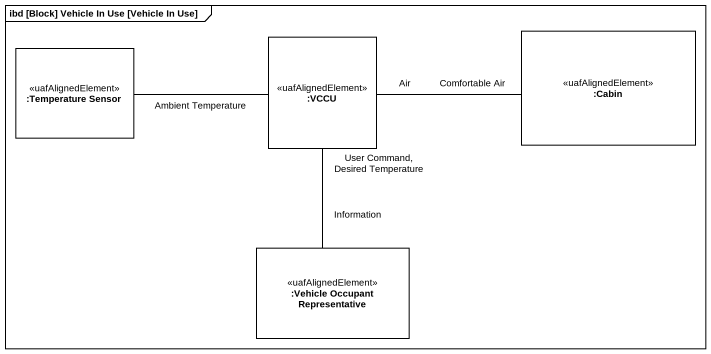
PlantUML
@startuml
mainframe ibd [Block] Vehicle In Use [Vehicle In Use]
rectangle ":Temperature Sensor" as Temperature_Sensor <<uafAlignedElement>>
rectangle ":VCCU" as VCCU <<uafAlignedElement>>
rectangle ":Cabin" as Cabin <<uafAlignedElement>>
rectangle ":Vehicle Occupant Representative" as Vehicle_Occupant <<uafAlignedElement>>
VCCU -left- Temperature_Sensor : Ambient Temperature
VCCU -right- Cabin : Air\nComfortable Air
VCCU -- Vehicle_Occupant : User Command, Desired Temperature\nInformation
@enduml
